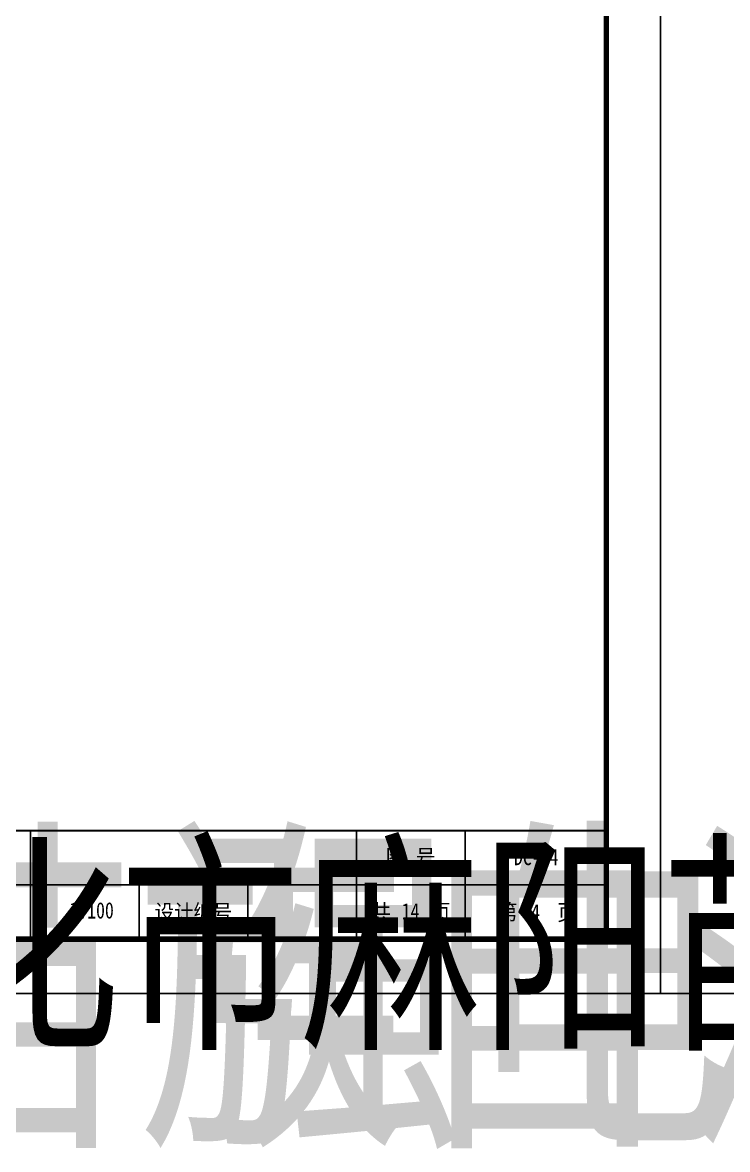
# Model space of a CAD drawing. Extents: x -124594 to 516503, y -3148 to 203159.
# Drawn here: x 69645 to 82620, y 73504 to 94267 of the extents above; entities that cross this region are included whole.
import ezdxf
from ezdxf.enums import TextEntityAlignment as Align

# ---------------------------------------------------------------- set-up
doc = ezdxf.new("R2018")
doc.units = 0
doc.header["$LTSCALE"] = 1000
doc.header["$MEASUREMENT"] = 0
for name, color, linetype in [('PUB_TITLE', 4, 'Continuous'), ('TWT_TITLE', 7, 'Continuous'), ('图签目录', 255, 'Continuous'), ('打印框线', 7, 'Continuous'), ('标准打印框线2025-06-19-05-44', 7, 'Continuous')]:
    doc.layers.add(name, color=color, linetype=linetype)
doc.styles.get("Standard").update_dxf_attribs({"font": 'gbenor.shx', "bigfont": 'gbcbig.shx'})
doc.styles.add('宋体', font='宋体.ttf')

# ---------------------------------------------------------------- blocks, each defined once
blk = doc.blocks.new('ztwj06_202506190545')
for p, q in [((72500, 3000), (72500, 1000)), ((78500, 3000), (78500, 1000)), ((80500, 3000), (80500, 1000)), ((80500, 3000), (80500, 2000)), ((80500, 2000), (80500, 3000)), ((54500, 2000), (83100, 2000)), ((74500, 2000), (74500, 1000)), ((76500, 2000), (76500, 1000))]:
    blk.add_line(p, q)
at = {"const_width": 35.9}
blk.add_lwpolyline([(44100, 3000), (83100, 3000)], dxfattribs=at)
blk.add_point((75100, 1000))
at = {"layer": 'TWT_TITLE', "const_width": 80}
blk.add_lwpolyline([(83100, 1000), (83100, 58400)], dxfattribs=at)
at = {"style": '宋体', "width": 0.9}
for s, height, p in [('图 号', 300, (79500, 2500)), ('设计编号', 291.2, (75500, 1500)), ('共    页', 300, (79500, 1500)), ('第    页', 300, (81830, 1500))]:
    blk.add_text(s, height=height, rotation=360, dxfattribs=at).set_placement(p, align=Align.MIDDLE)
at = {"layer": '图签目录', "style": '宋体', "width": 0.8}
for tag, p in [('图纸编号', (81808, 2513)), ('图纸时间', (73625, 1528)), ('设计号', (77500, 1500))]:
    blk.add_attdef(tag, text='', height=300, dxfattribs=at).set_placement(p, align=Align.MIDDLE)
at = {"layer": '图签目录', "lineweight": 30, "width": 0.8, "flags": 104}
for tag, p in [('建设单位', (59500, 2466)), ('工程名称', (67500, 2492)), ('图纸名称', (75500, 2500))]:
    blk.add_attdef(tag, text='', height=300, dxfattribs=at).set_placement(p, align=Align.MIDDLE_CENTER)
at = {"layer": '图签目录', "style": '宋体', "width": 0.8}
for tag, p in [('65', (79497, 1364)), ('3', (81797, 1347))]:
    blk.add_attdef(tag, text='', height=300, dxfattribs=at).set_placement(p, align=Align.CENTER)

msp = doc.modelspace()

# ---------------------------------------------------------------- linework, layer by layer
at = {"layer": 'PUB_TITLE'}
for points in [[(-2710, 76379), (81390, 76379), (81390, 135779), (-2710, 135779)], [(81390, 76379), (165490, 76379), (165490, 135779), (81390, 135779)]]:
    msp.add_lwpolyline(points, close=True, dxfattribs=at)
at = {"layer": 'PUB_TITLE', "const_width": 100}
msp.add_lwpolyline([(-210, 77379), (80390, 77379), (80390, 134779), (-210, 134779)], close=True, dxfattribs=at)
at = {"layer": '打印框线'}
for points in [[(-2710, 76379), (-2710, 135779), (81390, 135779), (81390, 76379)], [(81390, 76379), (81390, 135779), (165490, 135779), (165490, 76379)]]:
    msp.add_lwpolyline(points, close=True, dxfattribs=at)
at = {"layer": '标准打印框线2025-06-19-05-44', "const_width": 20}
for points in [[(-2710, 76379), (81390, 76379), (81390, 135779), (-2710, 135779)], [(81390, 76379), (165490, 76379), (165490, 135779), (81390, 135779)]]:
    msp.add_lwpolyline(points, close=True, dxfattribs=at)

# ---------------------------------------------------------------- block references
at = {"layer": '打印框线'}
ref = msp.add_blockref('ztwj06_202506190545', (-2710, 76379), dxfattribs=at)
lines = msp.add_mtext('\\W0.8000;麻阳苗族自治县工业园投资开发有限公司', dxfattribs={"layer": '图签目录', "insert": (56790, 78846), "char_height": 4792.03, "attachment_point": 1})
ref.add_attrib('建设单位', '', (56790, 78846), dxfattribs={"flags": 104}).embed_mtext(lines)
lines = msp.add_mtext('\\W0.8000;怀化市麻阳苗族自治县省级工业集中区标准化厂房及配套基础设施建设项目', dxfattribs={"layer": '图签目录', "insert": (64790, 78871), "char_height": 3194.69, "attachment_point": 1})
ref.add_attrib('工程名称', '', (64790, 78871), dxfattribs={"flags": 104}).embed_mtext(lines)
lines = msp.add_mtext('\\W0.8000;强电电竖向封闭金属槽盒、沿墙壁敷设、一层强电平面图、一层强电平面图', dxfattribs={"layer": '图签目录', "insert": (72790, 78879), "char_height": 4792.03, "attachment_point": 1})
ref.add_attrib('图纸名称', '', (72790, 78879), dxfattribs={"flags": 104}).embed_mtext(lines)
ref.add_attrib('图纸编号', 'DC-04', dxfattribs={"layer": '图签目录', "height": 300, "style": '宋体', "width": 0.8}).set_placement((79099, 78892), align=Align.MIDDLE)
ref.add_attrib('65', '14', dxfattribs={"layer": '图签目录', "height": 300, "style": '宋体', "width": 0.8}).set_placement((76787, 77743), align=Align.CENTER)
ref.add_attrib('图纸时间', '1:100', dxfattribs={"layer": '图签目录', "height": 300, "style": '宋体', "width": 0.8}).set_placement((70916, 77907), align=Align.MIDDLE)
ref.add_attrib('3', '4', dxfattribs={"layer": '图签目录', "height": 300, "style": '宋体', "width": 0.8}).set_placement((79087, 77726), align=Align.CENTER)

doc.saveas('drawing.dxf')
